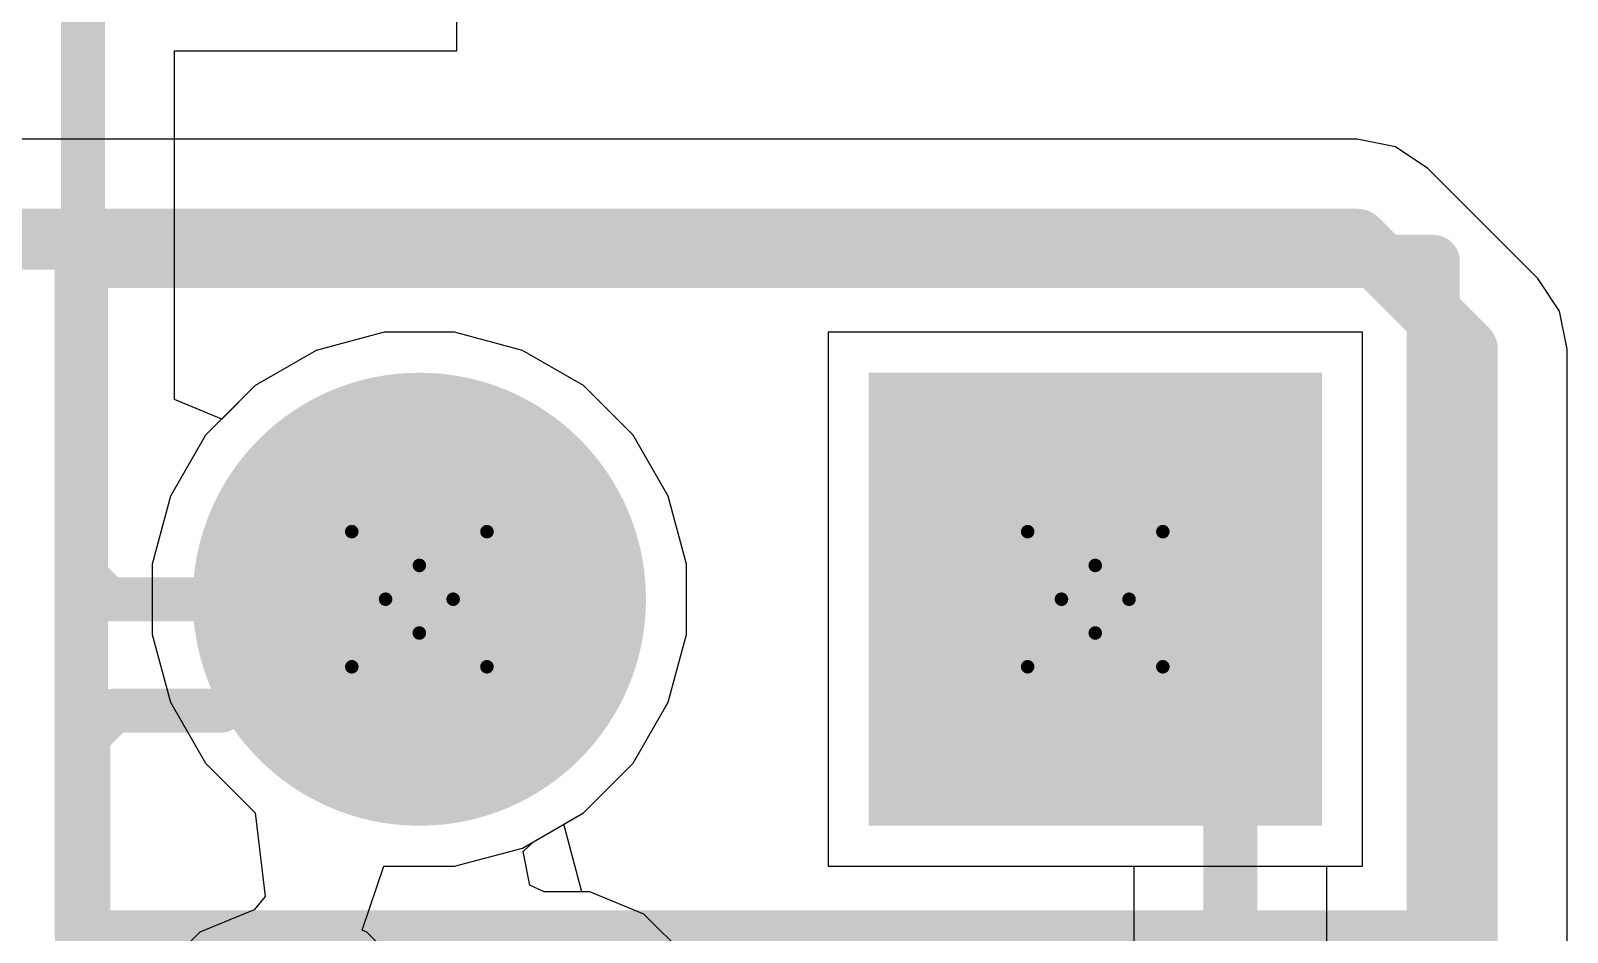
# Model space of a CAD drawing. Header units: inches. Extents: x 0 to 5032, y 0 to 5323.
# Drawn here: x 81.5 to 87.28, y 107.6 to 110.99 of the extents above; entities that cross this region are included whole.
import ezdxf

# ---------------------------------------------------------------- set-up
doc = ezdxf.new("R2010")
doc.units = ezdxf.units.IN
for name, color, linetype in [('Bottom Layer', 5, 'Continuous'), ('Bottom Solder', 6, 'Continuous'), ('Drill Drawing', 1, 'Continuous'), ('Layer 1', 16, 'Continuous'), ('Layer 2', 76, 'Continuous'), ('Multi-Layer', 9, 'Continuous'), ('Pad Holes', 156, 'Continuous'), ('Top Layer', 1, 'Continuous'), ('Top Overlay', 2, 'Continuous'), ('Top Solder', 216, 'Continuous')]:
    doc.layers.add(name, color=color, linetype=linetype)

# ---------------------------------------------------------------- blocks, each defined once
blk = doc.blocks.new('HDR1X2__154')
at = {"layer": 'Bottom Layer'}
blk.add_hatch(color=5, dxfattribs=at).paths.add_polyline_path([(-0.75, 0.75), (0.75, 0.75), (0.75, -0.75), (-0.75, -0.75)])
h = blk.add_hatch(color=5, dxfattribs=at)
edge = h.paths.add_edge_path()
edge.add_arc((2.54, 0), 0.75, 0, 360)
at = {"layer": 'Bottom Solder'}
blk.add_hatch(color=6, dxfattribs=at).paths.add_polyline_path([(-0.8516, 0.8516), (0.8516, 0.8516), (0.8516, -0.8516), (-0.8516, -0.8516)])
h = blk.add_hatch(color=6, dxfattribs=at)
edge = h.paths.add_edge_path()
edge.add_arc((2.54, 0), 0.8516, 0, 360)
at = {"layer": 'Layer 1'}
blk.add_hatch(color=16, dxfattribs=at).paths.add_polyline_path([(-0.75, 0.75), (0.75, 0.75), (0.75, -0.75), (-0.75, -0.75)])
h = blk.add_hatch(color=16, dxfattribs=at)
edge = h.paths.add_edge_path()
edge.add_arc((2.54, 0), 0.75, 0, 360)
at = {"layer": 'Layer 2'}
blk.add_hatch(color=76, dxfattribs=at).paths.add_polyline_path([(-0.75, 0.75), (0.75, 0.75), (0.75, -0.75), (-0.75, -0.75)])
h = blk.add_hatch(color=76, dxfattribs=at)
edge = h.paths.add_edge_path()
edge.add_arc((2.54, 0), 0.75, 0, 360)
at = {"layer": 'Multi-Layer'}
blk.add_hatch(color=9, dxfattribs=at).paths.add_polyline_path([(-0.75, 0.75), (0.75, 0.75), (0.75, -0.75), (-0.75, -0.75)])
h = blk.add_hatch(color=9, dxfattribs=at)
edge = h.paths.add_edge_path()
edge.add_arc((2.54, 0), 0.75, 0, 360)
at = {"layer": 'Pad Holes'}
h = blk.add_hatch(color=7, dxfattribs=at)
edge = h.paths.add_edge_path()
edge.add_arc((0, 0), 0.45, 0, 360)
h = blk.add_hatch(color=7, dxfattribs=at)
edge = h.paths.add_edge_path()
edge.add_arc((2.54, 0), 0.45, 0, 360)
at = {"layer": 'Top Layer'}
blk.add_hatch(color=1, dxfattribs=at).paths.add_polyline_path([(-0.75, 0.75), (0.75, 0.75), (0.75, -0.75), (-0.75, -0.75)])
h = blk.add_hatch(color=1, dxfattribs=at)
edge = h.paths.add_edge_path()
edge.add_arc((2.54, 0), 0.75, 0, 360)
at = {"layer": 'Top Solder'}
blk.add_hatch(color=216, dxfattribs=at).paths.add_polyline_path([(-0.8516, 0.8516), (0.8516, 0.8516), (0.8516, -0.8516), (-0.8516, -0.8516)])
h = blk.add_hatch(color=216, dxfattribs=at)
edge = h.paths.add_edge_path()
edge.add_arc((2.54, 0), 0.8516, 0, 360)
at = {"layer": 'Top Overlay'}
for points in [[(-1.27, 1.27, 0.2, 0.2, 0), (-1.27, -1.27, 0.2, 0.2, 0)], [(3.81, 1.27, 0.2, 0.2, 0), (-1.27, 1.27, 0.2, 0.2, 0)], [(3.81, 1.27, 0.2, 0.2, 0), (3.81, -1.27, 0.2, 0.2, 0)], [(3.81, -1.27, 0.2, 0.2, 0), (-1.27, -1.27, 0.2, 0.2, 0)]]:
    blk.add_lwpolyline(points, format="xyseb", dxfattribs=at)
for points in [[(-1.32, 1.27, 0.1, 0.1, 1), (-1.22, 1.27, 0.1, 0.1, 1)], [(-1.32, 1.27, 0.1, 0.1, 1), (-1.22, 1.27, 0.1, 0.1, 1)], [(3.76, 1.27, 0.1, 0.1, 1), (3.86, 1.27, 0.1, 0.1, 1)], [(3.76, 1.27, 0.1, 0.1, 1), (3.86, 1.27, 0.1, 0.1, 1)], [(-1.32, -1.27, 0.1, 0.1, 1), (-1.22, -1.27, 0.1, 0.1, 1)], [(-1.32, -1.27, 0.1, 0.1, 1), (-1.22, -1.27, 0.1, 0.1, 1)], [(3.76, -1.27, 0.1, 0.1, 1), (3.86, -1.27, 0.1, 0.1, 1)], [(3.76, -1.27, 0.1, 0.1, 1), (3.86, -1.27, 0.1, 0.1, 1)]]:
    blk.add_lwpolyline(points, format="xyseb", close=True, dxfattribs=at)

msp = doc.modelspace()

# ---------------------------------------------------------------- linework, layer by layer
at = {"layer": 'Bottom Layer'}
for p, q in [((86.4891, 110.5846), (78.8571, 110.5846)), ((86.6328, 110.556), (86.4891, 110.5846)), ((86.7546, 110.4746), (86.6328, 110.556)), ((87.1684, 110.0607), (86.7546, 110.4746)), ((87.2498, 109.9389), (87.1684, 110.0607)), ((87.2784, 109.7952), (87.2498, 109.9389)), ((87.2784, 104.7406), (87.2784, 109.7952))]:
    msp.add_line(p, q, dxfattribs=at)
for points in [[(78.8571, 110.209, 0.2286, 0.2286, 0), (86.4891, 110.209, 0.2286, 0.2286, 0)], [(86.4891, 110.209, 0.2286, 0.2286, 0), (86.9029, 109.7952, 0.2286, 0.2286, 0)], [(86.9029, 104.7406, 0.2286, 0.2286, 0), (86.9029, 109.7952, 0.2286, 0.2286, 0)]]:
    msp.add_lwpolyline(points, format="xyseb", dxfattribs=at)
for points in [[(86.4319, 110.209, 0.1143, 0.1143, 1), (86.5462, 110.209, 0.1143, 0.1143, 1)], [(86.4319, 110.209, 0.1143, 0.1143, 1), (86.5462, 110.209, 0.1143, 0.1143, 1)], [(86.8458, 109.7952, 0.1143, 0.1143, 1), (86.9601, 109.7952, 0.1143, 0.1143, 1)], [(86.8458, 109.7952, 0.1143, 0.1143, 1), (86.9601, 109.7952, 0.1143, 0.1143, 1)]]:
    msp.add_lwpolyline(points, format="xyseb", close=True, dxfattribs=at)
at = {"layer": 'Drill Drawing'}
for points in [[(82.7105, 109.1094, 0.0508, 0.0508, 0), (82.9645, 108.9824, 0.0508, 0.0508, 0)], [(82.7105, 109.1094, 0.0508, 0.0508, 0), (82.8375, 108.8554, 0.0508, 0.0508, 0)], [(82.9645, 108.9824, 0.0508, 0.0508, 0), (83.2185, 109.1094, 0.0508, 0.0508, 0)], [(83.0915, 108.8554, 0.0508, 0.0508, 0), (83.2185, 109.1094, 0.0508, 0.0508, 0)], [(85.2505, 109.1094, 0.0508, 0.0508, 0), (85.5045, 108.9824, 0.0508, 0.0508, 0)], [(85.2505, 109.1094, 0.0508, 0.0508, 0), (85.3775, 108.8554, 0.0508, 0.0508, 0)], [(85.5045, 108.9824, 0.0508, 0.0508, 0), (85.7585, 109.1094, 0.0508, 0.0508, 0)], [(85.6315, 108.8554, 0.0508, 0.0508, 0), (85.7585, 109.1094, 0.0508, 0.0508, 0)], [(82.7105, 108.6014, 0.0508, 0.0508, 0), (82.8375, 108.8554, 0.0508, 0.0508, 0)], [(83.0915, 108.8554, 0.0508, 0.0508, 0), (83.2185, 108.6014, 0.0508, 0.0508, 0)], [(85.2505, 108.6014, 0.0508, 0.0508, 0), (85.3775, 108.8554, 0.0508, 0.0508, 0)], [(85.6315, 108.8554, 0.0508, 0.0508, 0), (85.7585, 108.6014, 0.0508, 0.0508, 0)], [(82.7105, 108.6014, 0.0508, 0.0508, 0), (82.9645, 108.7284, 0.0508, 0.0508, 0)], [(82.9645, 108.7284, 0.0508, 0.0508, 0), (83.2185, 108.6014, 0.0508, 0.0508, 0)], [(85.2505, 108.6014, 0.0508, 0.0508, 0), (85.5045, 108.7284, 0.0508, 0.0508, 0)], [(85.5045, 108.7284, 0.0508, 0.0508, 0), (85.7585, 108.6014, 0.0508, 0.0508, 0)]]:
    msp.add_lwpolyline(points, format="xyseb", dxfattribs=at)
for points in [[(82.6978, 109.1094, 0.0254, 0.0254, 1), (82.7232, 109.1094, 0.0254, 0.0254, 1)], [(82.6978, 109.1094, 0.0254, 0.0254, 1), (82.7232, 109.1094, 0.0254, 0.0254, 1)], [(83.2058, 109.1094, 0.0254, 0.0254, 1), (83.2312, 109.1094, 0.0254, 0.0254, 1)], [(83.2058, 109.1094, 0.0254, 0.0254, 1), (83.2312, 109.1094, 0.0254, 0.0254, 1)], [(85.2378, 109.1094, 0.0254, 0.0254, 1), (85.2632, 109.1094, 0.0254, 0.0254, 1)], [(85.2378, 109.1094, 0.0254, 0.0254, 1), (85.2632, 109.1094, 0.0254, 0.0254, 1)], [(85.7458, 109.1094, 0.0254, 0.0254, 1), (85.7712, 109.1094, 0.0254, 0.0254, 1)], [(85.7458, 109.1094, 0.0254, 0.0254, 1), (85.7712, 109.1094, 0.0254, 0.0254, 1)], [(82.9518, 108.9824, 0.0254, 0.0254, 1), (82.9772, 108.9824, 0.0254, 0.0254, 1)], [(82.9518, 108.9824, 0.0254, 0.0254, 1), (82.9772, 108.9824, 0.0254, 0.0254, 1)], [(85.4918, 108.9824, 0.0254, 0.0254, 1), (85.5172, 108.9824, 0.0254, 0.0254, 1)], [(85.4918, 108.9824, 0.0254, 0.0254, 1), (85.5172, 108.9824, 0.0254, 0.0254, 1)], [(82.8248, 108.8554, 0.0254, 0.0254, 1), (82.8502, 108.8554, 0.0254, 0.0254, 1)], [(82.8248, 108.8554, 0.0254, 0.0254, 1), (82.8502, 108.8554, 0.0254, 0.0254, 1)], [(83.0788, 108.8554, 0.0254, 0.0254, 1), (83.1042, 108.8554, 0.0254, 0.0254, 1)], [(83.0788, 108.8554, 0.0254, 0.0254, 1), (83.1042, 108.8554, 0.0254, 0.0254, 1)], [(85.3648, 108.8554, 0.0254, 0.0254, 1), (85.3902, 108.8554, 0.0254, 0.0254, 1)], [(85.3648, 108.8554, 0.0254, 0.0254, 1), (85.3902, 108.8554, 0.0254, 0.0254, 1)], [(85.6188, 108.8554, 0.0254, 0.0254, 1), (85.6442, 108.8554, 0.0254, 0.0254, 1)], [(85.6188, 108.8554, 0.0254, 0.0254, 1), (85.6442, 108.8554, 0.0254, 0.0254, 1)], [(82.9518, 108.7284, 0.0254, 0.0254, 1), (82.9772, 108.7284, 0.0254, 0.0254, 1)], [(82.9518, 108.7284, 0.0254, 0.0254, 1), (82.9772, 108.7284, 0.0254, 0.0254, 1)], [(85.4918, 108.7284, 0.0254, 0.0254, 1), (85.5172, 108.7284, 0.0254, 0.0254, 1)], [(85.4918, 108.7284, 0.0254, 0.0254, 1), (85.5172, 108.7284, 0.0254, 0.0254, 1)], [(82.6978, 108.6014, 0.0254, 0.0254, 1), (82.7232, 108.6014, 0.0254, 0.0254, 1)], [(82.6978, 108.6014, 0.0254, 0.0254, 1), (82.7232, 108.6014, 0.0254, 0.0254, 1)], [(83.2058, 108.6014, 0.0254, 0.0254, 1), (83.2312, 108.6014, 0.0254, 0.0254, 1)], [(83.2058, 108.6014, 0.0254, 0.0254, 1), (83.2312, 108.6014, 0.0254, 0.0254, 1)], [(85.2378, 108.6014, 0.0254, 0.0254, 1), (85.2632, 108.6014, 0.0254, 0.0254, 1)], [(85.2378, 108.6014, 0.0254, 0.0254, 1), (85.2632, 108.6014, 0.0254, 0.0254, 1)], [(85.7458, 108.6014, 0.0254, 0.0254, 1), (85.7712, 108.6014, 0.0254, 0.0254, 1)], [(85.7458, 108.6014, 0.0254, 0.0254, 1), (85.7712, 108.6014, 0.0254, 0.0254, 1)]]:
    msp.add_lwpolyline(points, format="xyseb", close=True, dxfattribs=at)
at = {"layer": 'Layer 1'}
for p, q in [((82.8323, 109.8594), (82.577, 109.791)), ((83.0967, 109.8594), (82.8323, 109.8594)), ((83.352, 109.791), (83.0967, 109.8594)), ((86.5085, 109.8594), (84.5005, 109.8594)), ((84.5005, 109.8594), (84.5005, 107.8514)), ((86.5085, 107.8514), (86.5085, 109.8594)), ((82.577, 109.791), (82.348, 109.6588)), ((83.581, 109.6588), (83.352, 109.791)), ((82.348, 109.6588), (82.1611, 109.4719)), ((83.7679, 109.4719), (83.581, 109.6588)), ((82.1611, 109.4719), (82.0289, 109.2429)), ((83.9001, 109.2429), (83.7679, 109.4719)), ((82.0289, 109.2429), (81.9605, 108.9876)), ((83.9685, 108.9876), (83.9001, 109.2429)), ((81.9605, 108.9876), (81.9605, 108.7232)), ((83.9685, 108.7232), (83.9685, 108.9876)), ((81.9605, 108.7232), (82.0289, 108.4679)), ((83.9001, 108.4679), (83.9685, 108.7232)), ((82.0289, 108.4679), (82.1611, 108.2389)), ((83.7679, 108.2389), (83.9001, 108.4679)), ((82.1611, 108.2389), (82.348, 108.052)), ((83.581, 108.052), (83.7679, 108.2389)), ((82.348, 108.052), (82.385, 107.7374)), ((83.5073, 108.0094), (83.581, 108.052)), ((83.5753, 107.7554), (83.5073, 108.0094)), ((84.5005, 107.8514), (86.5085, 107.8514)), ((83.605, 107.7554), (83.5753, 107.7554)), ((83.8086, 107.6711), (83.605, 107.7554)), ((82.385, 107.7374), (82.3434, 107.6875)), ((82.3434, 107.6875), (82.1398, 107.6032)), ((83.9645, 107.5153), (83.8086, 107.6711)), ((82.1398, 107.6032), (81.984, 107.4474))]:
    msp.add_line(p, q, dxfattribs=at)
at = {"layer": 'Layer 2'}
for p, q in [((82.8323, 109.8594), (82.577, 109.791)), ((83.0967, 109.8594), (82.8323, 109.8594)), ((83.352, 109.791), (83.0967, 109.8594)), ((86.5085, 109.8594), (84.5005, 109.8594)), ((84.5005, 109.8594), (84.5005, 107.8514)), ((86.5085, 107.8514), (86.5085, 109.8594)), ((82.577, 109.791), (82.348, 109.6588)), ((83.581, 109.6588), (83.352, 109.791)), ((82.348, 109.6588), (82.1611, 109.4719)), ((83.7679, 109.4719), (83.581, 109.6588)), ((82.1611, 109.4719), (82.0289, 109.2429)), ((83.9001, 109.2429), (83.7679, 109.4719)), ((82.0289, 109.2429), (81.9605, 108.9876)), ((83.9685, 108.9876), (83.9001, 109.2429)), ((81.9605, 108.9876), (81.9605, 108.7232)), ((83.9685, 108.7232), (83.9685, 108.9876)), ((81.9605, 108.7232), (82.0289, 108.4679)), ((83.9001, 108.4679), (83.9685, 108.7232)), ((82.0289, 108.4679), (82.1611, 108.2389)), ((83.7679, 108.2389), (83.9001, 108.4679)), ((82.1611, 108.2389), (82.348, 108.052)), ((83.581, 108.052), (83.7679, 108.2389)), ((82.348, 108.052), (82.385, 107.7374)), ((83.352, 107.9198), (83.581, 108.052)), ((83.0967, 107.8514), (83.352, 107.9198)), ((82.7495, 107.6106), (82.8313, 107.8517)), ((82.8313, 107.8517), (82.8323, 107.8514)), ((82.8323, 107.8514), (83.0967, 107.8514)), ((84.5005, 107.8514), (86.5085, 107.8514)), ((82.385, 107.7374), (82.3434, 107.6875)), ((82.3434, 107.6875), (82.1398, 107.6032)), ((82.1398, 107.6032), (81.984, 107.4474)), ((82.7674, 107.6032), (82.7495, 107.6106)), ((82.9233, 107.4474), (82.7674, 107.6032))]:
    msp.add_line(p, q, dxfattribs=at)
at = {"layer": 'Top Layer'}
for p, q in [((83.1053, 110.9166), (83.1053, 112.3446)), ((82.044, 109.6062), (82.044, 110.9166)), ((82.044, 110.9166), (83.1053, 110.9166)), ((82.8323, 109.8594), (82.577, 109.791)), ((83.0967, 109.8594), (82.8323, 109.8594)), ((83.352, 109.791), (83.0967, 109.8594)), ((86.5085, 109.8594), (84.5005, 109.8594)), ((84.5005, 109.8594), (84.5005, 107.8514)), ((86.5085, 107.8514), (86.5085, 109.8594)), ((82.577, 109.791), (82.348, 109.6588)), ((83.581, 109.6588), (83.352, 109.791)), ((82.348, 109.6588), (82.2218, 109.5326)), ((83.7679, 109.4719), (83.581, 109.6588)), ((82.2218, 109.5326), (82.044, 109.6062)), ((83.9001, 109.2429), (83.7679, 109.4719)), ((83.9685, 108.9876), (83.9001, 109.2429)), ((83.9685, 108.7232), (83.9685, 108.9876)), ((83.9001, 108.4679), (83.9685, 108.7232)), ((83.7679, 108.2389), (83.9001, 108.4679)), ((83.581, 108.052), (83.7679, 108.2389)), ((83.3933, 107.9436), (83.581, 108.052)), ((83.3542, 107.9069), (83.3933, 107.9436)), ((83.3795, 107.7808), (83.3542, 107.9069)), ((84.5005, 107.8514), (85.6499, 107.8514)), ((85.6499, 107.8514), (85.6499, 106.3027)), ((86.3751, 106.3027), (86.3751, 107.8514)), ((86.3751, 107.8514), (86.5085, 107.8514)), ((83.4332, 107.7554), (83.3795, 107.7808)), ((83.605, 107.7554), (83.4332, 107.7554)), ((83.8086, 107.6711), (83.605, 107.7554)), ((83.9645, 107.5153), (83.8086, 107.6711))]:
    msp.add_line(p, q, dxfattribs=at)
for points in [[(81.7009, 108.9521, 0.1651, 0.1651, 0), (81.7009, 111.3668, 0.1651, 0.1651, 0)], [(81.7009, 108.9521, 0.1651, 0.1651, 0), (81.7976, 108.8554, 0.1651, 0.1651, 0)], [(81.7976, 108.8554, 0.1651, 0.1651, 0), (82.6391, 108.8554, 0.1651, 0.1651, 0)], [(82.22, 108.4363, 0.1651, 0.1651, 0), (82.6391, 108.8554, 0.1651, 0.1651, 0)], [(82.6391, 108.8554, 0.1651, 0.1651, 0), (82.9783, 108.8554, 0.1651, 0.1651, 0)], [(85.5045, 108.8554, 0.2032, 0.2032, 0), (86.0125, 108.3474, 0.2032, 0.2032, 0)], [(81.7205, 108.3396, 0.1651, 0.1651, 0), (81.8172, 108.4363, 0.1651, 0.1651, 0)], [(81.8172, 108.4363, 0.1651, 0.1651, 0), (82.22, 108.4363, 0.1651, 0.1651, 0)], [(86.0125, 105.6042, 0.2032, 0.2032, 0), (86.0125, 108.3474, 0.2032, 0.2032, 0)], [(81.7205, 105.6136, 0.1651, 0.1651, 0), (81.7205, 108.3396, 0.1651, 0.1651, 0)]]:
    msp.add_lwpolyline(points, format="xyseb", dxfattribs=at)
for points in [[(81.6596, 108.9521, 0.0825, 0.0825, 1), (81.7421, 108.9521, 0.0825, 0.0825, 1)], [(81.6596, 108.9521, 0.0825, 0.0825, 1), (81.7421, 108.9521, 0.0825, 0.0825, 1)], [(81.7563, 108.8554, 0.0825, 0.0825, 1), (81.8388, 108.8554, 0.0825, 0.0825, 1)], [(81.7563, 108.8554, 0.0825, 0.0825, 1), (81.8388, 108.8554, 0.0825, 0.0825, 1)], [(82.5978, 108.8554, 0.0825, 0.0825, 1), (82.6804, 108.8554, 0.0825, 0.0825, 1)], [(82.5978, 108.8554, 0.0825, 0.0825, 1), (82.6804, 108.8554, 0.0825, 0.0825, 1)], [(82.5978, 108.8554, 0.0825, 0.0825, 1), (82.6804, 108.8554, 0.0825, 0.0825, 1)], [(82.937, 108.8554, 0.0825, 0.0825, 1), (83.0196, 108.8554, 0.0825, 0.0825, 1)], [(85.4537, 108.8554, 0.1016, 0.1016, 1), (85.5553, 108.8554, 0.1016, 0.1016, 1)], [(81.7759, 108.4363, 0.0825, 0.0825, 1), (81.8584, 108.4363, 0.0825, 0.0825, 1)], [(81.7759, 108.4363, 0.0825, 0.0825, 1), (81.8584, 108.4363, 0.0825, 0.0825, 1)], [(82.1787, 108.4363, 0.0825, 0.0825, 1), (82.2613, 108.4363, 0.0825, 0.0825, 1)], [(82.1787, 108.4363, 0.0825, 0.0825, 1), (82.2613, 108.4363, 0.0825, 0.0825, 1)], [(85.9617, 108.3474, 0.1016, 0.1016, 1), (86.0633, 108.3474, 0.1016, 0.1016, 1)], [(85.9617, 108.3474, 0.1016, 0.1016, 1), (86.0633, 108.3474, 0.1016, 0.1016, 1)], [(81.6792, 108.3396, 0.0825, 0.0825, 1), (81.7617, 108.3396, 0.0825, 0.0825, 1)], [(81.6792, 108.3396, 0.0825, 0.0825, 1), (81.7617, 108.3396, 0.0825, 0.0825, 1)]]:
    msp.add_lwpolyline(points, format="xyseb", close=True, dxfattribs=at)

# ---------------------------------------------------------------- block references
at = {"rotation": 180}
msp.add_blockref('HDR1X2__154', (85.5045, 108.8554), dxfattribs=at)

doc.saveas('drawing.dxf')
